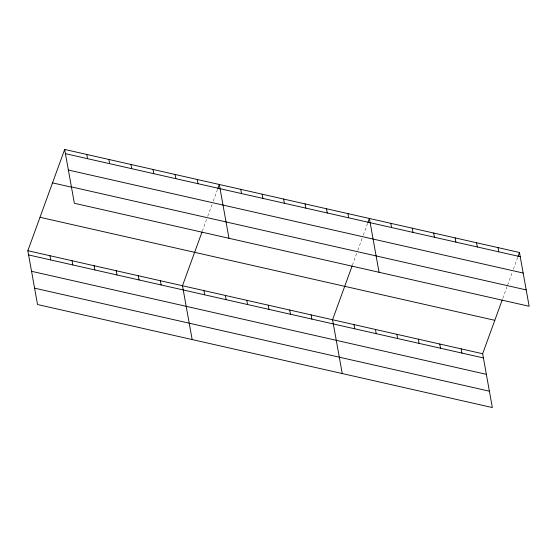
<?xml version="1.0" encoding="UTF-8"?>
<svg xmlns="http://www.w3.org/2000/svg" width="557" height="557" viewBox="0 0 557 557"><rect width="100%" height="100%" fill="white"/><g stroke="black" fill="none" stroke-linecap="round" stroke-linejoin="round"><path stroke-width="0.42" stroke-dasharray="2.79 2.09" d="M202.316 231.197L206.863 218.678M207.726 216.304L212.649 202.776M213.227 201.188L217.564 189.248M352.393 265.195L356.946 252.669M357.81 250.295L362.44 237.567M363.31 235.179L367.648 223.246M502.762 298.406L507.03 286.667M507.608 285.087L512.524 271.565M513.394 269.177L517.732 257.243"/><path stroke-width="0.84" d="M502.198 299.972L482.647 353.737L492.332 407.55L37.535 304.533L27.85 250.72L64.668 149.45L519.465 252.467L529.15 306.28L74.353 203.263L64.668 149.45M202.031 231.977L182.48 285.741L192.165 339.561M217.857 188.454L219.305 184.478L228.983 238.292M352.115 265.974L332.564 319.739L342.249 373.552M367.94 222.452L369.382 218.469L379.066 272.289M518.024 256.443L519.465 252.467M65.427 153.669L520.224 256.686M68.372 170.038L523.169 273.048M71.407 186.901L526.205 289.912M52.518 182.87L71.338 187.131M40 217.3L494.797 320.317M27.85 250.72L482.647 353.737M28.609 254.939L483.406 357.949M31.554 271.301L486.352 374.318M34.59 288.164L489.387 391.181M498.028 247.607L498.787 251.827M476.583 242.755L477.342 246.974M455.146 237.895L455.904 242.114M461.203 348.877L461.962 353.096M433.708 233.042L434.467 237.261M439.765 344.024L440.524 348.236M412.264 228.182L413.022 232.401M418.328 339.164L419.087 343.384M390.826 223.329L391.585 227.548M396.883 334.304L397.642 338.524M375.446 329.452L376.205 333.671M347.944 213.616L348.703 217.836M354.001 324.592L354.76 328.811M326.506 208.757L327.265 212.976M305.062 203.904L305.821 208.123M311.126 314.879L311.885 319.098M283.624 199.044L284.383 203.263M289.682 310.026L290.441 314.245M262.18 194.191L262.939 198.41M268.244 305.166L269.003 309.386M240.742 189.331L241.501 193.551M246.8 300.314L247.559 304.533M225.362 295.454L226.121 299.673M197.213 179.472L197.972 183.692M203.918 290.601L204.677 294.82M175.121 174.466L175.88 178.686M153.029 169.467L153.788 173.687M160.388 280.742L161.147 284.954M130.944 164.461L131.703 168.68M138.303 275.736L139.062 279.955M108.852 159.455L109.611 163.674M116.211 270.73L116.97 274.949M86.76 154.456L87.519 158.675M94.119 265.731L94.878 269.95M72.027 260.725L72.786 264.944M49.942 255.719L50.701 259.938"/></g></svg>
